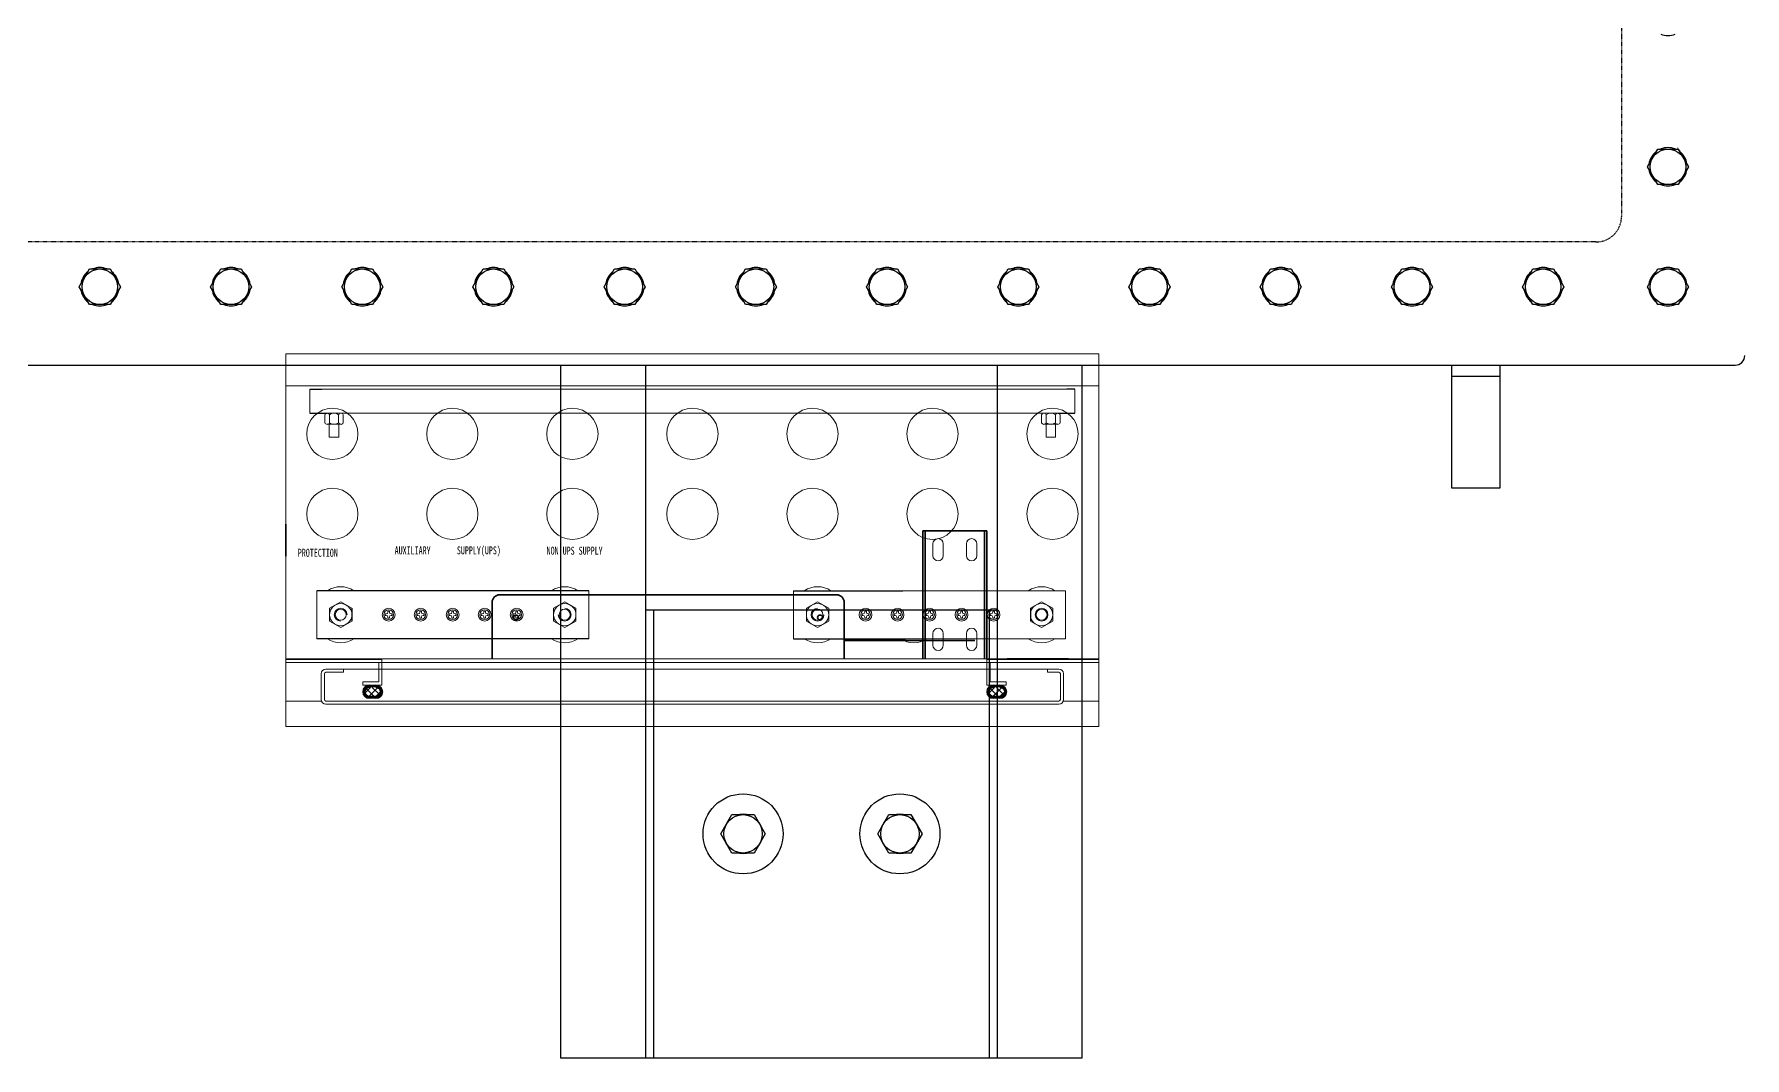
# Model space of a CAD drawing. Extents: x 54056 to 359947, y -41534 to 373650.
# Drawn here: x 80325 to 81394, y -40168 to -39528 of the extents above; entities that cross this region are included whole.
import ezdxf

# ---------------------------------------------------------------- set-up
doc = ezdxf.new("R2010")
doc.units = 0
doc.header["$LTSCALE"] = 3
doc.header["$MEASUREMENT"] = 0
doc.linetypes.add('CENTER', pattern=[50.8, 31.75, -6.35, 6.35, -6.35])
doc.linetypes.add('HIDDEN', pattern=[0.2, 0.1, -0.1])
doc.layers.get('0').update_dxf_attribs({"linetype": 'CONTINUOUS', "lineweight": 30})
for name, color, linetype in [('02___PRT_ALL_AXES', 7, 'CONTINUOUS'), ('1', 6, 'CENTER'), ('ROUNDS', 7, 'CONTINUOUS')]:
    doc.layers.add(name, color=color, linetype=linetype)
doc.layers.add('DIM', color=4, linetype='CONTINUOUS', lineweight=20)
doc.styles.get("Standard").update_dxf_attribs({"font": 'STFANGSO.TTF', "width": 0.7})

# ---------------------------------------------------------------- blocks, each defined once
blk = doc.blocks.new('1125')
at = {"linetype": 'ByBlock'}
h = blk.add_hatch(color=0, dxfattribs=at)
h.dxf.hatch_style = 1
h.paths.add_polyline_path([(98126.6, -17603.3), (98122.6, -17603.3, 1), (98122.6, -17611.8), (98126.6, -17611.8, 1)])
h.paths.add_polyline_path([(98126.6, -17610.3), (98122.6, -17610.3, -1), (98122.6, -17604.8), (98126.6, -17604.8, -1)], flags=16)
h = blk.add_hatch(dxfattribs=at)
h.set_pattern_fill('ANSI37', color=0, angle=-180)
h.set_pattern_definition([(225, (103396.968, -13725.016), (2.245064, -2.245064), []), (315, (103396.968, -13725.016), (2.245064, 2.245064), [])])
h.paths.add_polyline_path([(98122.6, -17610.3), (98126.6, -17610.3, 1), (98126.6, -17604.8), (98122.6, -17604.8, 1)])
h = blk.add_hatch(color=0, dxfattribs=at)
h.dxf.hatch_style = 1
h.paths.add_polyline_path([(98516.6, -17603.3), (98512.6, -17603.3, 1), (98512.6, -17611.8), (98516.6, -17611.8, 1)])
h.paths.add_polyline_path([(98516.6, -17610.3), (98512.6, -17610.3, -1), (98512.6, -17604.8), (98516.6, -17604.8, -1)], flags=16)
h = blk.add_hatch(dxfattribs=at)
h.set_pattern_fill('ANSI37', color=0, angle=-180)
h.set_pattern_definition([(225, (103786.968, -13725.016), (2.245064, -2.245064), []), (315, (103786.968, -13725.016), (2.245064, 2.245064), [])])
h.paths.add_polyline_path([(98512.6, -17610.3), (98516.6, -17610.3, 1), (98516.6, -17604.8), (98512.6, -17604.8, 1)])
at = {"color": 0, "linetype": 'ByBlock', "lineweight": 18}
for p, q in [((98070.4, -17396.3), (98578.4, -17396.3)), ((98070.4, -17629.3), (98070.4, -17396.3)), ((98484.4, -17396.3), (98464.4, -17396.3)), ((98578.4, -17396.3), (98578.4, -17629.3)), ((98070.4, -17416.3), (98578.4, -17416.3)), ((98085.4, -17418.3), (98563.4, -17418.3)), ((98563.4, -17418.3), (98085.4, -17418.3)), ((98085.4, -17418.3), (98085.4, -17433.3)), ((98563.4, -17433.3), (98563.4, -17418.3)), ((98094.6, -17434.3), (98094.6, -17439.3)), ((98096.1, -17433.3), (98104.8, -17433.3)), ((98097.5, -17434.3), (98097.5, -17439.3)), ((98103.3, -17434.3), (98103.3, -17439.3)), ((98104.8, -17433.3), (98544.1, -17433.3)), ((98106.2, -17434.3), (98106.2, -17439.3)), ((98542.6, -17434.3), (98542.6, -17439.3)), ((98552.8, -17433.3), (98544.1, -17433.3)), ((98545.5, -17434.3), (98545.5, -17439.3)), ((98551.3, -17434.3), (98551.3, -17439.3)), ((98554.2, -17434.3), (98554.2, -17439.3)), ((98096.1, -17440.3), (98104.8, -17440.3)), ((98552.8, -17440.3), (98544.1, -17440.3)), ((98089.6, -17544.3), (98089.6, -17574.3)), ((98096.3, -17544.3), (98094.6, -17544.3)), ((98194.6, -17544.3), (98096.3, -17544.3)), ((98097.6, -17555.2), (98104.6, -17551.2)), ((98097.6, -17555.2), (98104.6, -17551.2)), ((98111.6, -17555.2), (98104.6, -17551.2)), ((98111.6, -17555.2), (98104.6, -17551.2)), ((98244.6, -17551.2), (98237.6, -17555.2)), ((98244.6, -17551.2), (98251.6, -17555.2)), ((98259.6, -17574.3), (98259.6, -17544.3)), ((98387.6, -17574.3), (98387.6, -17544.3)), ((98402.6, -17551.2), (98395.6, -17555.2)), ((98402.6, -17551.2), (98409.6, -17555.2)), ((98557.6, -17544.3), (98454.3, -17544.3)), ((98542.6, -17551.2), (98535.6, -17555.2)), ((98535.6, -17555.2), (98542.6, -17551.2)), ((98542.6, -17551.2), (98549.6, -17555.2)), ((98549.6, -17555.2), (98542.6, -17551.2)), ((98557.6, -17544.3), (98557.6, -17574.3)), ((98097.6, -17563.3), (98097.6, -17555.2)), ((98097.6, -17563.3), (98097.6, -17555.2)), ((98104.6, -17567.4), (98097.6, -17563.3)), ((98104.6, -17567.4), (98097.6, -17563.3)), ((98104.6, -17567.4), (98111.6, -17563.3)), ((98104.6, -17567.4), (98111.6, -17563.3)), ((98111.6, -17563.3), (98111.6, -17555.2)), ((98133.1, -17558.8), (98132.4, -17558.8)), ((98132.4, -17559.8), (98132.4, -17558.8)), ((98133.1, -17558.8), (98132.4, -17558.8)), ((98132.4, -17559.8), (98132.4, -17558.8)), ((98133.1, -17559.8), (98132.4, -17559.8)), ((98133.1, -17559.8), (98132.4, -17559.8)), ((98134.1, -17557.1), (98134.1, -17557.8)), ((98134.1, -17557.1), (98135.1, -17557.1)), ((98134.1, -17557.1), (98134.1, -17557.8)), ((98134.1, -17557.1), (98135.1, -17557.1)), ((98134.1, -17560.8), (98134.1, -17561.4)), ((98134.1, -17560.8), (98134.1, -17561.4)), ((98135.1, -17561.4), (98134.1, -17561.4)), ((98135.1, -17561.4), (98134.1, -17561.4)), ((98135.1, -17557.1), (98135.1, -17557.8)), ((98135.1, -17557.1), (98135.1, -17557.8)), ((98135.1, -17560.8), (98135.1, -17561.4)), ((98135.1, -17560.8), (98135.1, -17561.4)), ((98136.7, -17558.8), (98136.1, -17558.8)), ((98136.7, -17558.8), (98136.1, -17558.8)), ((98136.7, -17559.8), (98136.1, -17559.8)), ((98136.7, -17559.8), (98136.1, -17559.8)), ((98136.7, -17558.8), (98136.7, -17559.8)), ((98136.7, -17558.8), (98136.7, -17559.8)), ((98153.1, -17558.8), (98152.4, -17558.8)), ((98152.4, -17559.8), (98152.4, -17558.8)), ((98153.1, -17558.8), (98152.4, -17558.8)), ((98152.4, -17559.8), (98152.4, -17558.8)), ((98153.1, -17559.8), (98152.4, -17559.8)), ((98153.1, -17559.8), (98152.4, -17559.8)), ((98154.1, -17557.1), (98154.1, -17557.8)), ((98154.1, -17557.1), (98155.1, -17557.1)), ((98154.1, -17557.1), (98154.1, -17557.8)), ((98154.1, -17557.1), (98155.1, -17557.1)), ((98154.1, -17560.8), (98154.1, -17561.4)), ((98154.1, -17560.8), (98154.1, -17561.4)), ((98155.1, -17561.4), (98154.1, -17561.4)), ((98155.1, -17561.4), (98154.1, -17561.4)), ((98155.1, -17557.1), (98155.1, -17557.8)), ((98155.1, -17557.1), (98155.1, -17557.8)), ((98155.1, -17560.8), (98155.1, -17561.4)), ((98155.1, -17560.8), (98155.1, -17561.4)), ((98156.7, -17558.8), (98156.1, -17558.8)), ((98156.7, -17558.8), (98156.1, -17558.8)), ((98156.7, -17559.8), (98156.1, -17559.8)), ((98156.7, -17559.8), (98156.1, -17559.8)), ((98156.7, -17558.8), (98156.7, -17559.8)), ((98156.7, -17558.8), (98156.7, -17559.8)), ((98173.1, -17558.8), (98172.4, -17558.8)), ((98172.4, -17559.8), (98172.4, -17558.8)), ((98173.1, -17559.8), (98172.4, -17559.8)), ((98174.1, -17557.1), (98174.1, -17557.8)), ((98174.1, -17557.1), (98175.1, -17557.1)), ((98174.1, -17560.8), (98174.1, -17561.4)), ((98175.1, -17561.4), (98174.1, -17561.4)), ((98175.1, -17557.1), (98175.1, -17557.8)), ((98175.1, -17560.8), (98175.1, -17561.4)), ((98176.7, -17558.8), (98176.1, -17558.8)), ((98176.7, -17559.8), (98176.1, -17559.8)), ((98176.7, -17558.8), (98176.7, -17559.8)), ((98193.1, -17558.8), (98192.4, -17558.8)), ((98192.4, -17559.8), (98192.4, -17558.8)), ((98193.1, -17559.8), (98192.4, -17559.8)), ((98194.1, -17557.1), (98194.1, -17557.8)), ((98194.1, -17557.1), (98195.1, -17557.1)), ((98194.1, -17560.8), (98194.1, -17561.4)), ((98195.1, -17561.4), (98194.1, -17561.4)), ((98195.1, -17557.1), (98195.1, -17557.8)), ((98195.1, -17560.8), (98195.1, -17561.4)), ((98196.7, -17558.8), (98196.1, -17558.8)), ((98196.7, -17559.8), (98196.1, -17559.8)), ((98196.7, -17558.8), (98196.7, -17559.8)), ((98213.1, -17558.8), (98212.4, -17558.8)), ((98212.4, -17559.8), (98212.4, -17558.8)), ((98213.1, -17559.8), (98212.4, -17559.8)), ((98214.1, -17557.1), (98214.1, -17557.8)), ((98214.1, -17557.1), (98215.1, -17557.1)), ((98214.1, -17560.8), (98214.1, -17561.4)), ((98215.1, -17561.4), (98214.1, -17561.4)), ((98215.1, -17557.1), (98215.1, -17557.8)), ((98215.1, -17560.8), (98215.1, -17561.4)), ((98216.7, -17558.8), (98216.1, -17558.8)), ((98216.7, -17559.8), (98216.1, -17559.8)), ((98216.7, -17558.8), (98216.7, -17559.8)), ((98237.6, -17555.2), (98237.6, -17563.3)), ((98237.6, -17563.3), (98244.6, -17567.3)), ((98251.6, -17563.3), (98244.6, -17567.3)), ((98251.6, -17555.2), (98251.6, -17563.3)), ((98395.6, -17555.2), (98395.6, -17563.3)), ((98395.6, -17563.3), (98402.6, -17567.3)), ((98409.6, -17563.3), (98402.6, -17567.3)), ((98409.6, -17555.2), (98409.6, -17563.3)), ((98430.4, -17558.8), (98431.1, -17558.8)), ((98430.4, -17558.8), (98430.4, -17559.8)), ((98430.4, -17559.8), (98431.1, -17559.8)), ((98432.1, -17557.1), (98432.1, -17557.8)), ((98433.1, -17557.1), (98432.1, -17557.1)), ((98432.1, -17560.8), (98432.1, -17561.4)), ((98432.1, -17561.4), (98433.1, -17561.4)), ((98433.1, -17557.1), (98433.1, -17557.8)), ((98433.1, -17560.8), (98433.1, -17561.4)), ((98434.1, -17558.8), (98434.7, -17558.8)), ((98434.1, -17559.8), (98434.7, -17559.8)), ((98434.7, -17559.8), (98434.7, -17558.8)), ((98450.4, -17558.8), (98451.1, -17558.8)), ((98450.4, -17558.8), (98450.4, -17559.8)), ((98450.4, -17559.8), (98451.1, -17559.8)), ((98452.1, -17557.1), (98452.1, -17557.8)), ((98453.1, -17557.1), (98452.1, -17557.1)), ((98452.1, -17560.8), (98452.1, -17561.4)), ((98452.1, -17561.4), (98453.1, -17561.4)), ((98453.1, -17557.1), (98453.1, -17557.8)), ((98453.1, -17560.8), (98453.1, -17561.4)), ((98454.1, -17558.8), (98454.7, -17558.8)), ((98454.1, -17559.8), (98454.7, -17559.8)), ((98454.7, -17559.8), (98454.7, -17558.8)), ((98470.4, -17558.8), (98471.1, -17558.8)), ((98470.4, -17558.8), (98470.4, -17559.8)), ((98470.4, -17559.8), (98471.1, -17559.8)), ((98472.1, -17557.1), (98472.1, -17557.8)), ((98473.1, -17557.1), (98472.1, -17557.1)), ((98472.1, -17560.8), (98472.1, -17561.4)), ((98472.1, -17561.4), (98473.1, -17561.4)), ((98473.1, -17557.1), (98473.1, -17557.8)), ((98473.1, -17560.8), (98473.1, -17561.4)), ((98474.1, -17558.8), (98474.7, -17558.8)), ((98474.1, -17559.8), (98474.7, -17559.8)), ((98474.7, -17559.8), (98474.7, -17558.8)), ((98491.1, -17558.8), (98490.4, -17558.8)), ((98490.4, -17559.8), (98490.4, -17558.8)), ((98490.4, -17558.8), (98491.1, -17558.8)), ((98490.4, -17558.8), (98490.4, -17559.8)), ((98491.1, -17559.8), (98490.4, -17559.8)), ((98490.4, -17559.8), (98491.1, -17559.8)), ((98492.1, -17557.1), (98492.1, -17557.8)), ((98492.1, -17557.1), (98493.1, -17557.1)), ((98492.1, -17557.1), (98492.1, -17557.8)), ((98493.1, -17557.1), (98492.1, -17557.1)), ((98492.1, -17560.8), (98492.1, -17561.4)), ((98492.1, -17560.8), (98492.1, -17561.4)), ((98493.1, -17561.4), (98492.1, -17561.4)), ((98492.1, -17561.4), (98493.1, -17561.4)), ((98493.1, -17557.1), (98493.1, -17557.8)), ((98493.1, -17557.1), (98493.1, -17557.8)), ((98493.1, -17560.8), (98493.1, -17561.4)), ((98493.1, -17560.8), (98493.1, -17561.4)), ((98494.7, -17558.8), (98494.1, -17558.8)), ((98494.1, -17558.8), (98494.7, -17558.8)), ((98494.7, -17559.8), (98494.1, -17559.8)), ((98494.1, -17559.8), (98494.7, -17559.8)), ((98494.7, -17558.8), (98494.7, -17559.8)), ((98494.7, -17559.8), (98494.7, -17558.8)), ((98511.1, -17558.8), (98510.4, -17558.8)), ((98510.4, -17559.8), (98510.4, -17558.8)), ((98510.4, -17558.8), (98511.1, -17558.8)), ((98510.4, -17558.8), (98510.4, -17559.8)), ((98511.1, -17559.8), (98510.4, -17559.8)), ((98510.4, -17559.8), (98511.1, -17559.8)), ((98512.1, -17557.1), (98512.1, -17557.8)), ((98512.1, -17557.1), (98513.1, -17557.1)), ((98512.1, -17557.1), (98512.1, -17557.8)), ((98513.1, -17557.1), (98512.1, -17557.1)), ((98512.1, -17560.8), (98512.1, -17561.4)), ((98512.1, -17560.8), (98512.1, -17561.4)), ((98513.1, -17561.4), (98512.1, -17561.4)), ((98512.1, -17561.4), (98513.1, -17561.4)), ((98513.1, -17557.1), (98513.1, -17557.8)), ((98513.1, -17557.1), (98513.1, -17557.8)), ((98513.1, -17560.8), (98513.1, -17561.4)), ((98513.1, -17560.8), (98513.1, -17561.4)), ((98514.7, -17558.8), (98514.1, -17558.8)), ((98514.1, -17558.8), (98514.7, -17558.8)), ((98514.7, -17559.8), (98514.1, -17559.8)), ((98514.1, -17559.8), (98514.7, -17559.8)), ((98514.7, -17558.8), (98514.7, -17559.8)), ((98514.7, -17559.8), (98514.7, -17558.8)), ((98535.6, -17555.2), (98535.6, -17563.3)), ((98535.6, -17563.3), (98542.6, -17567.3)), ((98542.6, -17567.3), (98535.6, -17563.3)), ((98549.6, -17563.3), (98542.6, -17567.3)), ((98542.6, -17567.3), (98549.6, -17563.3)), ((98549.6, -17555.2), (98549.6, -17563.3)), ((98549.6, -17563.3), (98549.6, -17555.2)), ((98094.6, -17574.3), (98194.6, -17574.3)), ((98452.6, -17574.3), (98550.9, -17574.3)), ((98578.4, -17586.8), (98070.4, -17586.8)), ((98070.4, -17587.3), (98130.4, -17587.3)), ((98070.4, -17589.3), (98578.4, -17589.3)), ((98095.4, -17593.3), (98106.4, -17593.3)), ((98106.4, -17595.3), (98095.4, -17595.3)), ((98099.4, -17593.3), (98553.4, -17593.3)), ((98106.4, -17593.3), (98106.4, -17595.3)), ((98128.4, -17589.3), (98128.4, -17601.3)), ((98130.4, -17587.3), (98130.4, -17603.3)), ((98508.4, -17587.3), (98578.4, -17587.3)), ((98508.4, -17603.3), (98508.4, -17587.3)), ((98510.4, -17601.3), (98510.4, -17589.3)), ((98546.4, -17593.3), (98546.4, -17595.3)), ((98546.4, -17595.3), (98553.4, -17595.3)), ((98092.4, -17596.3), (98092.4, -17612.3)), ((98094.4, -17596.3), (98094.4, -17612.3)), ((98118.4, -17601.3), (98128.4, -17601.3)), ((98118.4, -17601.3), (98118.4, -17603.3)), ((98118.4, -17603.3), (98130.4, -17603.3)), ((98508.4, -17603.3), (98520.4, -17603.3)), ((98510.4, -17601.3), (98520.4, -17601.3)), ((98520.4, -17603.3), (98520.4, -17601.3)), ((98554.4, -17596.3), (98554.4, -17612.3)), ((98556.4, -17596.3), (98556.4, -17612.3)), ((98070.4, -17613.3), (98092.6, -17613.3)), ((98095.4, -17613.3), (98553.4, -17613.3)), ((98095.4, -17615.3), (98553.4, -17615.3)), ((98556.2, -17613.3), (98578.4, -17613.3)), ((98070.4, -17629.3), (98578.4, -17629.3))]:
    blk.add_line(p, q, dxfattribs=at)
at = {"color": 0, "linetype": 'ByBlock', "lineweight": 35}
for p, q in [((98070.4, -17522.8), (98070.4, -17502.8)), ((98508.4, -17506.8), (98468.4, -17506.8)), ((98468.4, -17506.8), (98468.4, -17586.8)), ((98469.8, -17506.8), (98469.8, -17586.8)), ((98507, -17506.8), (98507, -17586.8)), ((98508.4, -17506.8), (98508.4, -17586.8)), ((98199.2, -17586.8), (98199.2, -17551.6)), ((98204, -17546.9), (98414.5, -17546.9)), ((98419.2, -17551.6), (98419.2, -17586.8)), ((98419.2, -17575.4), (98500.9, -17575.4)), ((98559.4, -17586.8), (98521.2, -17586.8))]:
    blk.add_line(p, q, dxfattribs=at)
at = {"color": 0, "linetype": 'ByBlock'}
for p, q in [((98091.3, -17544.3), (98089.6, -17544.3)), ((98555.9, -17544.3), (98557.6, -17544.3)), ((98550.9, -17574.3), (98557.6, -17574.3)), ((98508.4, -17587.3), (98508.4, -17586.8)), ((98126.6, -17610.3), (98122.6, -17610.3)), ((98516.6, -17610.3), (98512.6, -17610.3)), ((98526.4, -17613.3), (98539, -17613.3))]:
    blk.add_line(p, q, dxfattribs=at)
at = {"color": 0, "linetype": 'ByBlock', "lineweight": 18}
for points in [[(98103.4, -17448.3), (98097.4, -17448.3), (98097.4, -17440.3), (98103.4, -17440.3)], [(98545.4, -17448.3), (98551.4, -17448.3), (98551.4, -17440.3), (98545.4, -17440.3)]]:
    blk.add_lwpolyline(points, close=True, dxfattribs=at)
at = {"color": 0, "linetype": 'ByBlock'}
for centre in [(98099.4, -17446.3), (98174.4, -17446.3), (98249.4, -17446.3), (98324.4, -17446.3), (98399.4, -17446.3), (98474.4, -17446.3), (98549.4, -17446.3), (98099.4, -17496.3), (98174.4, -17496.3), (98249.4, -17496.3), (98324.4, -17496.3), (98399.4, -17496.3), (98474.4, -17496.3), (98549.4, -17496.3)]:
    blk.add_circle(centre, 16, dxfattribs=at)
at = {"color": 0, "linetype": 'ByBlock', "lineweight": 18}
for centre, radius in [((98104.6, -17559.3), 7), ((98104.6, -17559.3), 7), ((98244.6, -17559.3), 7), ((98402.6, -17559.3), 7), ((98542.6, -17559.3), 7), ((98542.6, -17559.3), 7), ((98104.6, -17559.3), 3.4), ((98104.6, -17559.3), 3.4), ((98134.6, -17559.3), 4), ((98134.6, -17559.3), 4), ((98134.6, -17559.3), 3), ((98134.6, -17559.3), 3), ((98154.6, -17559.3), 4), ((98154.6, -17559.3), 4), ((98154.6, -17559.3), 3), ((98154.6, -17559.3), 3), ((98174.6, -17559.3), 4), ((98174.6, -17559.3), 3), ((98194.6, -17559.3), 4), ((98194.6, -17559.3), 3), ((98214.6, -17559.3), 4), ((98214.6, -17559.3), 3), ((98244.6, -17559.3), 3.4), ((98402.6, -17559.3), 3.4), ((98432.6, -17559.3), 4), ((98432.6, -17559.3), 3), ((98452.6, -17559.3), 4), ((98452.6, -17559.3), 3), ((98472.6, -17559.3), 4), ((98472.6, -17559.3), 3), ((98492.6, -17559.3), 4), ((98492.6, -17559.3), 4), ((98492.6, -17559.3), 3), ((98492.6, -17559.3), 3), ((98512.6, -17559.3), 4), ((98512.6, -17559.3), 4), ((98512.6, -17559.3), 3), ((98512.6, -17559.3), 3), ((98542.6, -17559.3), 3.4), ((98542.6, -17559.3), 3.4)]:
    blk.add_circle(centre, radius, dxfattribs=at)
at = {"color": 0, "linetype": 'ByBlock', "lineweight": 35}
for centre in [(98214.2, -17561.1), (98404.2, -17561.1)]:
    blk.add_circle(centre, 1.57, dxfattribs=at)
at = {"color": 0, "linetype": 'ByBlock', "lineweight": 18}
for centre, radius, start, end in [((98096.1, -17434.9), 1.54, 20.57, 159.43), ((98100.4, -17438), 4.67, 51.7868, 128.2132), ((98104.8, -17434.9), 1.54, 20.57, 159.43), ((98544.1, -17434.9), 1.54, 20.57, 159.43), ((98548.4, -17438), 4.67, 51.7868, 128.2132), ((98552.8, -17434.9), 1.54, 20.57, 159.43), ((98096.1, -17438.8), 1.54, 200.57, 339.43), ((98100.4, -17435.6), 4.67, 231.7868, 308.2132), ((98104.8, -17438.8), 1.54, 200.57, 339.43), ((98544.1, -17438.8), 1.54, 200.57, 339.43), ((98548.4, -17435.6), 4.67, 231.7868, 308.2132), ((98552.8, -17438.8), 1.54, 200.57, 339.43), ((98104.6, -17556.8), 15, 56.4427, 123.5573), ((98104.6, -17556.8), 15, 56.4427, 123.5573), ((98244.6, -17556.8), 15, 56.4427, 123.5573), ((98402.6, -17556.8), 15, 56.4427, 123.5573), ((98542.6, -17556.8), 15, 56.4427, 123.5573), ((98542.6, -17556.8), 15, 56.4427, 123.5573), ((98104.6, -17559.3), 4, 0, 270), ((98104.6, -17559.3), 4, 0, 270), ((98133.1, -17557.8), 1, 270, 0), ((98133.1, -17557.8), 1, 270, 0), ((98133.1, -17560.8), 1, 0, 90), ((98133.1, -17560.8), 1, 0, 90), ((98136.1, -17557.8), 1, 180, 270), ((98136.1, -17557.8), 1, 180, 270), ((98136.1, -17560.8), 1, 90, 180), ((98136.1, -17560.8), 1, 90, 180), ((98153.1, -17557.8), 1, 270, 0), ((98153.1, -17557.8), 1, 270, 0), ((98153.1, -17560.8), 1, 0, 90), ((98153.1, -17560.8), 1, 0, 90), ((98156.1, -17557.8), 1, 180, 270), ((98156.1, -17557.8), 1, 180, 270), ((98156.1, -17560.8), 1, 90, 180), ((98156.1, -17560.8), 1, 90, 180), ((98173.1, -17557.8), 1, 270, 0), ((98173.1, -17560.8), 1, 0, 90), ((98176.1, -17557.8), 1, 180, 270), ((98176.1, -17560.8), 1, 90, 180), ((98193.1, -17557.8), 1, 270, 0), ((98193.1, -17560.8), 1, 0, 90), ((98196.1, -17557.8), 1, 180, 270), ((98196.1, -17560.8), 1, 90, 180), ((98213.1, -17557.8), 1, 270, 0), ((98213.1, -17560.8), 1, 0, 90), ((98216.1, -17557.8), 1, 180, 270), ((98216.1, -17560.8), 1, 90, 180), ((98244.6, -17559.3), 4, 180, 90), ((98402.6, -17559.3), 4, 90, 0), ((98431.1, -17557.8), 1, 270, 0), ((98431.1, -17560.8), 1, 0, 90), ((98434.1, -17557.8), 1, 180, 270), ((98434.1, -17560.8), 1, 90, 180), ((98451.1, -17557.8), 1, 270, 0), ((98451.1, -17560.8), 1, 0, 90), ((98454.1, -17557.8), 1, 180, 270), ((98454.1, -17560.8), 1, 90, 180), ((98471.1, -17557.8), 1, 270, 0), ((98471.1, -17560.8), 1, 0, 90), ((98474.1, -17557.8), 1, 180, 270), ((98474.1, -17560.8), 1, 90, 180), ((98491.1, -17557.8), 1, 270, 0), ((98491.1, -17557.8), 1, 270, 0), ((98491.1, -17560.8), 1, 0, 90), ((98491.1, -17560.8), 1, 0, 90), ((98494.1, -17557.8), 1, 180, 270), ((98494.1, -17557.8), 1, 180, 270), ((98494.1, -17560.8), 1, 90, 180), ((98494.1, -17560.8), 1, 90, 180), ((98511.1, -17557.8), 1, 270, 0), ((98511.1, -17557.8), 1, 270, 0), ((98511.1, -17560.8), 1, 0, 90), ((98511.1, -17560.8), 1, 0, 90), ((98514.1, -17557.8), 1, 180, 270), ((98514.1, -17557.8), 1, 180, 270), ((98514.1, -17560.8), 1, 90, 180), ((98514.1, -17560.8), 1, 90, 180), ((98542.6, -17559.3), 4, 180, 90), ((98542.6, -17559.3), 4, 270, 180), ((98104.6, -17561.8), 15, 236.4427, 303.5573), ((98104.6, -17561.8), 15, 236.4427, 303.5573), ((98244.6, -17561.8), 15, 236.4427, 303.5573), ((98402.6, -17561.8), 15, 236.4427, 303.5573), ((98462.6, -17561.8), 15, 236.4427, 303.5573), ((98542.6, -17561.8), 15, 236.4427, 303.5573), ((98542.6, -17561.8), 15, 236.4427, 303.5573), ((98095.4, -17596.3), 3, 90, 180), ((98095.4, -17596.3), 1, 90, 180), ((98553.4, -17596.3), 3, 0, 90), ((98553.4, -17596.3), 1, 0, 90), ((98095.4, -17612.3), 3, 180, 270), ((98095.4, -17612.3), 1, 180, 270), ((98553.4, -17612.3), 1, 270, 0), ((98553.4, -17612.3), 3, 270, 0)]:
    blk.add_arc(centre, radius, start, end, dxfattribs=at)
at = {"color": 0, "linetype": 'ByBlock', "lineweight": 35}
for centre, start, end in [((98204, -17551.6), 90, 180), ((98414.5, -17551.6), 0, 90)]:
    blk.add_arc(centre, 4.76, start, end, dxfattribs=at)
at = {"color": 0, "linetype": 'ByBlock'}
for centre, radius, start, end in [((98122.6, -17607.5), 4.25, 90, 270), ((98122.6, -17607.5), 2.75, 90, 270), ((98126.6, -17607.5), 4.25, 270, 90), ((98126.6, -17607.5), 2.75, 270, 90), ((98512.6, -17607.5), 4.25, 90, 270), ((98512.6, -17607.5), 2.75, 90, 270), ((98516.6, -17607.5), 4.25, 270, 90), ((98516.6, -17607.5), 2.75, 270, 90)]:
    blk.add_arc(centre, radius, start, end, dxfattribs=at)
at = {"layer": '1', "color": 0, "linetype": 'ByBlock', "lineweight": -3}
for p, q in [((98085.4, -17418.3), (98092.9, -17418.3)), ((98563.4, -17418.3), (98558.4, -17418.3)), ((98085.4, -17433.3), (98096.1, -17433.3)), ((98552.8, -17433.3), (98563.4, -17433.3)), ((98191.3, -17544.3), (98089.6, -17544.3)), ((98259.6, -17544.3), (98191.3, -17544.3)), ((98387.6, -17544.3), (98455.8, -17544.3)), ((98111.6, -17555.2), (98111.6, -17563.3)), ((98535.6, -17555.2), (98535.6, -17563.3)), ((98189.6, -17574.3), (98089.6, -17574.3)), ((98259.6, -17574.3), (98189.6, -17574.3)), ((98387.6, -17574.3), (98457.6, -17574.3))]:
    blk.add_line(p, q, dxfattribs=at)
at = {"layer": '1', "color": 0, "linetype": 'ByBlock', "lineweight": -2}
for p, q in [((98474.7, -17515), (98474.7, -17522.4)), ((98481.2, -17515), (98481.2, -17522.4)), ((98495.7, -17515), (98495.7, -17522.4)), ((98502.2, -17515), (98502.2, -17522.4)), ((98474.7, -17571), (98474.7, -17578.4)), ((98481.2, -17571), (98481.2, -17578.4)), ((98495.7, -17571), (98495.7, -17578.4)), ((98502.2, -17571), (98502.2, -17578.4))]:
    blk.add_line(p, q, dxfattribs=at)
for centre, start, end in [((98477.9, -17515), 0, 180), ((98498.9, -17515), 0, 180), ((98477.9, -17522.4), 180, 0), ((98498.9, -17522.4), 180, 0), ((98477.9, -17571), 0, 180), ((98498.9, -17571), 0, 180), ((98477.9, -17578.4), 180, 0), ((98498.9, -17578.4), 180, 0)]:
    blk.add_arc(centre, 3.25, start, end, dxfattribs=at)
at = {"color": 0, "linetype": 'ByBlock', "insert": (98077.8, -17518.1), "char_height": 5, "width": 7.116, "attachment_point": 1}
blk.add_mtext('PROTECTION', dxfattribs=at)
at = {"color": 0, "linetype": 'ByBlock'}
note = blk.add_mtext_dynamic_manual_height_columns('AUXILIARY  ', width=26.388, gutter_width=12.5, heights=[5.58, 0], dxfattribs=dict(at, insert=(98138.3, -17516.6), char_height=5, attachment_point=1))
for column, words in zip(note.columns.linked_columns, ['SUPPLY(UPS) ']):
    column.text = words
note = blk.add_mtext_dynamic_manual_height_columns('NON UPS ', width=33.588, gutter_width=0.108, heights=[5.58, 0], dxfattribs=dict(at, insert=(98233.3, -17516.8), char_height=5, attachment_point=1))
for column, words in zip(note.columns.linked_columns, ['SUPPLY']):
    column.text = words

msp = doc.modelspace()

# ---------------------------------------------------------------- linework, layer by layer
at = {"color": 7, "linetype": 'Continuous'}
for p, q in [((79425.74, -39735.17), (81387.74, -39735.17)), ((80653.74, -39735.17), (80653.74, -40168.17)), ((80706.74, -39735.17), (80706.74, -40168.17)), ((80926.74, -40168.17), (80926.74, -39735.17)), ((80979.74, -40168.17), (80979.74, -39735.17)), ((81210.74, -39812.17), (81210.74, -39735.17)), ((81240.74, -39742.17), (81210.74, -39742.17)), ((81240.74, -39735.17), (81240.74, -39812.17)), ((81240.74, -39812.17), (81210.74, -39812.17)), ((80706.74, -39888.17), (80926.74, -39888.17)), ((80711.74, -39888.17), (80711.74, -40168.17)), ((80921.74, -40168.17), (80921.74, -39888.17)), ((80653.74, -40168.17), (80979.74, -40168.17))]:
    msp.add_line(p, q, dxfattribs=at)
for centre, radius, start, end in [((81387.74, -39729.17), 6, 270, 0), ((80767.74, -40028.17), 12.2, 140.001725, 159.690979), ((80767.74, -40028.17), 12.2, 79.974952, 99.736227), ((80767.74, -40028.17), 12.2, 20.36283, 40.252548), ((80865.74, -40028.17), 12.2, 140.001725, 159.690979), ((80865.74, -40028.17), 12.2, 79.974952, 99.736227), ((80865.74, -40028.17), 12.2, 20.36283, 40.252548), ((80767.74, -40028.17), 12.2, 200.341732, 220.089245), ((80767.74, -40028.17), 12.2, 319.849826, 339.645085), ((80865.74, -40028.17), 12.2, 200.341732, 220.089245), ((80865.74, -40028.17), 12.2, 319.849826, 339.645085), ((80767.74, -40028.17), 12.2, 260.180786, 279.887428), ((80865.74, -40028.17), 12.2, 260.180786, 279.887428)]:
    msp.add_arc(centre, radius, start, end, dxfattribs=at)
at = {"layer": '02___PRT_ALL_AXES', "color": 7, "linetype": 'Continuous'}
for p, q in [((81332.908, -39611.17), (81339.324, -39600.057)), ((81339.324, -39600.057), (81352.156, -39600.057)), ((81352.156, -39600.057), (81358.572, -39611.17)), ((81339.324, -39622.282), (81332.908, -39611.17)), ((81358.572, -39611.17), (81352.156, -39622.282)), ((81352.156, -39622.282), (81339.324, -39622.282)), ((80352.908, -39686.17), (80359.324, -39675.057)), ((80359.324, -39675.057), (80372.156, -39675.057)), ((80372.156, -39675.057), (80378.572, -39686.17)), ((80434.908, -39686.17), (80441.324, -39675.057)), ((80441.324, -39675.057), (80454.156, -39675.057)), ((80454.156, -39675.057), (80460.572, -39686.17)), ((80516.908, -39686.17), (80523.324, -39675.057)), ((80523.324, -39675.057), (80536.156, -39675.057)), ((80536.156, -39675.057), (80542.572, -39686.17)), ((80598.908, -39686.17), (80605.324, -39675.057)), ((80605.324, -39675.057), (80618.156, -39675.057)), ((80618.156, -39675.057), (80624.572, -39686.17)), ((80680.908, -39686.17), (80687.324, -39675.057)), ((80687.324, -39675.057), (80700.156, -39675.057)), ((80700.156, -39675.057), (80706.572, -39686.17)), ((80762.908, -39686.17), (80769.324, -39675.057)), ((80769.324, -39675.057), (80782.156, -39675.057)), ((80782.156, -39675.057), (80788.572, -39686.17)), ((80844.908, -39686.17), (80851.324, -39675.057)), ((80851.324, -39675.057), (80864.156, -39675.057)), ((80864.156, -39675.057), (80870.572, -39686.17)), ((80926.908, -39686.17), (80933.324, -39675.057)), ((80933.324, -39675.057), (80946.156, -39675.057)), ((80946.156, -39675.057), (80952.572, -39686.17)), ((81008.908, -39686.17), (81015.324, -39675.057)), ((81015.324, -39675.057), (81028.156, -39675.057)), ((81028.156, -39675.057), (81034.572, -39686.17)), ((81090.908, -39686.17), (81097.324, -39675.057)), ((81097.324, -39675.057), (81110.156, -39675.057)), ((81110.156, -39675.057), (81116.572, -39686.17)), ((81172.908, -39686.17), (81179.324, -39675.057)), ((81179.324, -39675.057), (81192.156, -39675.057)), ((81192.156, -39675.057), (81198.572, -39686.17)), ((81254.908, -39686.17), (81261.324, -39675.057)), ((81261.324, -39675.057), (81274.156, -39675.057)), ((81274.156, -39675.057), (81280.572, -39686.17)), ((81332.908, -39686.17), (81339.324, -39675.057)), ((81339.324, -39675.057), (81352.156, -39675.057)), ((81352.156, -39675.057), (81358.572, -39686.17)), ((80359.324, -39697.282), (80352.908, -39686.17)), ((80378.572, -39686.17), (80372.156, -39697.282)), ((80441.324, -39697.282), (80434.908, -39686.17)), ((80460.572, -39686.17), (80454.156, -39697.282)), ((80523.324, -39697.282), (80516.908, -39686.17)), ((80542.572, -39686.17), (80536.156, -39697.282)), ((80605.324, -39697.282), (80598.908, -39686.17)), ((80624.572, -39686.17), (80618.156, -39697.282)), ((80687.324, -39697.282), (80680.908, -39686.17)), ((80706.572, -39686.17), (80700.156, -39697.282)), ((80769.324, -39697.282), (80762.908, -39686.17)), ((80788.572, -39686.17), (80782.156, -39697.282)), ((80851.324, -39697.282), (80844.908, -39686.17)), ((80870.572, -39686.17), (80864.156, -39697.282)), ((80933.324, -39697.282), (80926.908, -39686.17)), ((80952.572, -39686.17), (80946.156, -39697.282)), ((81015.324, -39697.282), (81008.908, -39686.17)), ((81034.572, -39686.17), (81028.156, -39697.282)), ((81097.324, -39697.282), (81090.908, -39686.17)), ((81116.572, -39686.17), (81110.156, -39697.282)), ((81179.324, -39697.282), (81172.908, -39686.17)), ((81198.572, -39686.17), (81192.156, -39697.282)), ((81261.324, -39697.282), (81254.908, -39686.17)), ((81280.572, -39686.17), (81274.156, -39697.282)), ((81339.324, -39697.282), (81332.908, -39686.17)), ((81358.572, -39686.17), (81352.156, -39697.282)), ((80372.156, -39697.282), (80359.324, -39697.282)), ((80454.156, -39697.282), (80441.324, -39697.282)), ((80536.156, -39697.282), (80523.324, -39697.282)), ((80618.156, -39697.282), (80605.324, -39697.282)), ((80700.156, -39697.282), (80687.324, -39697.282)), ((80782.156, -39697.282), (80769.324, -39697.282)), ((80864.156, -39697.282), (80851.324, -39697.282)), ((80946.156, -39697.282), (80933.324, -39697.282)), ((81028.156, -39697.282), (81015.324, -39697.282)), ((81110.156, -39697.282), (81097.324, -39697.282)), ((81192.156, -39697.282), (81179.324, -39697.282)), ((81274.156, -39697.282), (81261.324, -39697.282)), ((81352.156, -39697.282), (81339.324, -39697.282)), ((80753.884, -40028.17), (80760.812, -40016.17)), ((80760.812, -40016.17), (80774.668, -40016.17)), ((80774.668, -40016.17), (80781.596, -40028.17)), ((80851.884, -40028.17), (80858.812, -40016.17)), ((80858.812, -40016.17), (80872.668, -40016.17)), ((80872.668, -40016.17), (80879.596, -40028.17)), ((80760.812, -40040.17), (80753.884, -40028.17)), ((80781.596, -40028.17), (80774.668, -40040.17)), ((80858.812, -40040.17), (80851.884, -40028.17)), ((80879.596, -40028.17), (80872.668, -40040.17)), ((80774.668, -40040.17), (80760.812, -40040.17)), ((80872.668, -40040.17), (80858.812, -40040.17))]:
    msp.add_line(p, q, dxfattribs=at)
for centre, radius in [((81345.74, -39611.17), 11.113), ((80365.74, -39686.17), 11.113), ((80447.74, -39686.17), 11.113), ((80529.74, -39686.17), 11.113), ((80611.74, -39686.17), 11.113), ((80693.74, -39686.17), 11.113), ((80775.74, -39686.17), 11.113), ((80857.74, -39686.17), 11.113), ((80939.74, -39686.17), 11.113), ((81021.74, -39686.17), 11.113), ((81103.74, -39686.17), 11.113), ((81185.74, -39686.17), 11.113), ((81267.74, -39686.17), 11.113), ((81345.74, -39686.17), 11.113), ((80767.74, -40028.17), 25), ((80865.74, -40028.17), 25), ((80767.74, -40028.17), 12), ((80865.74, -40028.17), 12)]:
    msp.add_circle(centre, radius, dxfattribs=at)
for centre, start, end in [((81345.74, -39517.17), 247.934617, 292.065383), ((81345.74, -39611.17), 127.934617, 172.064893), ((81345.74, -39611.17), 67.934617, 112.065383), ((81345.74, -39611.17), 7.935107, 52.065383), ((81345.74, -39611.17), 187.935107, 232.065383), ((81345.74, -39611.17), 307.934617, 352.064893), ((81345.74, -39611.17), 247.934617, 292.065383), ((80365.74, -39686.17), 127.934617, 172.064893), ((80365.74, -39686.17), 67.934617, 112.065383), ((80365.74, -39686.17), 7.935107, 52.065383), ((80447.74, -39686.17), 127.934617, 172.064893), ((80447.74, -39686.17), 67.934617, 112.065383), ((80447.74, -39686.17), 7.935107, 52.065383), ((80529.74, -39686.17), 127.934617, 172.064893), ((80529.74, -39686.17), 67.934617, 112.065383), ((80529.74, -39686.17), 7.935107, 52.065383), ((80611.74, -39686.17), 127.934617, 172.064893), ((80611.74, -39686.17), 67.934617, 112.065383), ((80611.74, -39686.17), 7.935107, 52.065383), ((80693.74, -39686.17), 127.934617, 172.064893), ((80693.74, -39686.17), 67.934617, 112.065383), ((80693.74, -39686.17), 7.935107, 52.065383), ((80775.74, -39686.17), 127.934617, 172.064893), ((80775.74, -39686.17), 67.934617, 112.065383), ((80775.74, -39686.17), 7.935107, 52.065383), ((80857.74, -39686.17), 127.934617, 172.064893), ((80857.74, -39686.17), 67.934617, 112.065383), ((80857.74, -39686.17), 7.935107, 52.065383), ((80939.74, -39686.17), 127.934617, 172.064893), ((80939.74, -39686.17), 67.934617, 112.065383), ((80939.74, -39686.17), 7.935107, 52.065383), ((81021.74, -39686.17), 127.934617, 172.064893), ((81021.74, -39686.17), 67.934617, 112.065383), ((81021.74, -39686.17), 7.935107, 52.065383), ((81103.74, -39686.17), 127.934617, 172.064893), ((81103.74, -39686.17), 67.934617, 112.065383), ((81103.74, -39686.17), 7.935107, 52.065383), ((81185.74, -39686.17), 127.934617, 172.064893), ((81185.74, -39686.17), 67.934617, 112.065383), ((81185.74, -39686.17), 7.935107, 52.065383), ((81267.74, -39686.17), 127.934617, 172.064893), ((81267.74, -39686.17), 67.934617, 112.065383), ((81267.74, -39686.17), 7.935107, 52.065383), ((81345.74, -39686.17), 127.934617, 172.064893), ((81345.74, -39686.17), 67.934617, 112.065383), ((81345.74, -39686.17), 7.935107, 52.065383), ((80365.74, -39686.17), 187.935107, 232.065383), ((80365.74, -39686.17), 307.934617, 352.064893), ((80447.74, -39686.17), 187.935107, 232.065383), ((80447.74, -39686.17), 307.934617, 352.064893), ((80529.74, -39686.17), 187.935107, 232.065383), ((80529.74, -39686.17), 307.934617, 352.064893), ((80611.74, -39686.17), 187.935107, 232.065383), ((80611.74, -39686.17), 307.934617, 352.064893), ((80693.74, -39686.17), 187.935107, 232.065383), ((80693.74, -39686.17), 307.934617, 352.064893), ((80775.74, -39686.17), 187.935107, 232.065383), ((80775.74, -39686.17), 307.934617, 352.064893), ((80857.74, -39686.17), 187.935107, 232.065383), ((80857.74, -39686.17), 307.934617, 352.064893), ((80939.74, -39686.17), 187.935107, 232.065383), ((80939.74, -39686.17), 307.934617, 352.064893), ((81021.74, -39686.17), 187.935107, 232.065383), ((81021.74, -39686.17), 307.934617, 352.064893), ((81103.74, -39686.17), 187.935107, 232.065383), ((81103.74, -39686.17), 307.934617, 352.064893), ((81185.74, -39686.17), 187.935107, 232.065383), ((81185.74, -39686.17), 307.934617, 352.064893), ((81267.74, -39686.17), 187.935107, 232.065383), ((81267.74, -39686.17), 307.934617, 352.064893), ((81345.74, -39686.17), 187.935107, 232.065383), ((81345.74, -39686.17), 307.934617, 352.064893), ((80365.74, -39686.17), 247.934617, 292.065383), ((80447.74, -39686.17), 247.934617, 292.065383), ((80529.74, -39686.17), 247.934617, 292.065383), ((80611.74, -39686.17), 247.934617, 292.065383), ((80693.74, -39686.17), 247.934617, 292.065383), ((80775.74, -39686.17), 247.934617, 292.065383), ((80857.74, -39686.17), 247.934617, 292.065383), ((80939.74, -39686.17), 247.934617, 292.065383), ((81021.74, -39686.17), 247.934617, 292.065383), ((81103.74, -39686.17), 247.934617, 292.065383), ((81185.74, -39686.17), 247.934617, 292.065383), ((81267.74, -39686.17), 247.934617, 292.065383), ((81345.74, -39686.17), 247.934617, 292.065383)]:
    msp.add_arc(centre, 12, start, end, dxfattribs=at)
at = {"layer": 'ROUNDS', "color": 8, "linetype": 'HIDDEN'}
msp.add_lwpolyline([(79512.74, -38778.17), (81300.74, -38778.17, -0.41421356), (81316.74, -38794.17), (81316.74, -39642.17, -0.41421356), (81300.74, -39658.17), (79512.74, -39658.17, -0.41421356), (79496.74, -39642.17), (79496.74, -38794.17, -0.41421356)], format="xyb", close=True, dxfattribs=at)
msp.add_arc((81353.74, -39599.313), 2, 180, 265.763605, dxfattribs=at)

# ---------------------------------------------------------------- block references
at = {"layer": 'DIM', "color": 2}
msp.add_blockref('1125', (-17588.326, -22331.86), dxfattribs=at)

doc.saveas('drawing.dxf')
